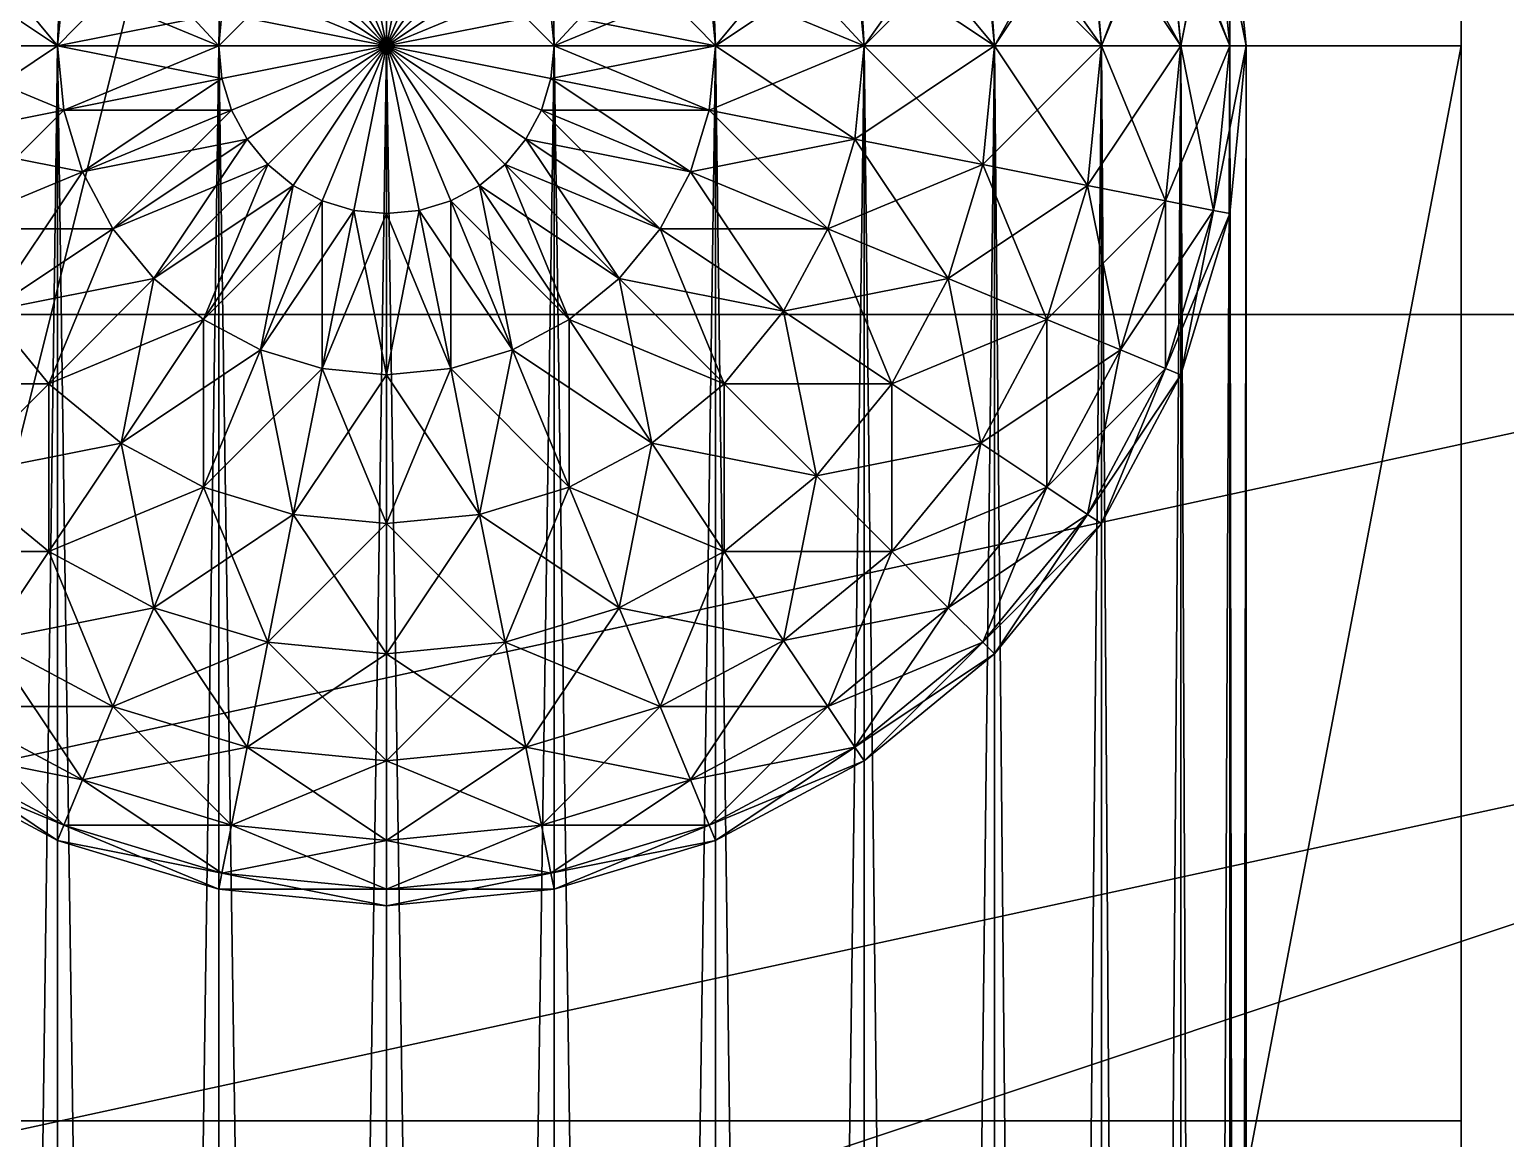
# Model space of a CAD drawing. Header units: millimetres. Extents: x -510 to 550, y -577 to 577.
# Drawn here: x 38.36 to 65.82, y -300.33 to -279.7 of the extents above; entities that cross this region are included whole.
import ezdxf

# ---------------------------------------------------------------- set-up
doc = ezdxf.new("R2010")
doc.units = ezdxf.units.MM
for name, color, linetype, true_color in [('bogie_right_visual_0', 7, 'Continuous', 0x5c6b75), ('controller_box_visual', 7, 'Continuous', 0x5c6b75), ('electronics_bracket_0.05', 7, 'Continuous', 0x5c6b75), ('middle_right_support_collision', 7, 'Continuous', 0x5c6b75), ('rocker_right_visual_0', 7, 'Continuous', 0x5c6b75), ('structure_right_middle_bridge', 7, 'Continuous', 0x5c6b75), ('structure_right_middle_riser', 7, 'Continuous', 0x5c6b75)]:
    doc.layers.add(name, color=color, linetype=linetype, true_color=true_color)

msp = doc.modelspace()

# ---------------------------------------------------------------- linework, layer by layer
at = {"layer": 'bogie_right_visual_0', "true_color": 0x5c6b75}
for points in [[(-15.907, -305, -260.724), (214.061, -305, -70.73), (214.061, -255, -70.73)], [(-15.907, -305, -260.724), (214.061, -255, -70.73), (-15.907, -255, -260.724)], [(15.939, -305, -299.27), (245.907, -255, -109.276), (245.907, -305, -109.276)], [(15.939, -305, -299.27), (15.939, -255, -299.27), (245.907, -255, -109.276)]]:
    msp.add_3dface(points, dxfattribs=at)
at = {"layer": 'controller_box_visual', "true_color": 0x5c6b75}
for points in [[(-140, -365, 50), (100, -285, 50), (100, -365, 50)], [(-140, -365, 50), (-140, -285, 50), (100, -285, 50)], [(-140, -365, 250), (100, -365, 250), (100, -285, 250)], [(-140, -365, 250), (100, -285, 250), (-140, -285, 250)], [(100, -285, 50), (-140, -285, 50), (-140, -285, 250)], [(100, -285, 50), (-140, -285, 250), (100, -285, 250)]]:
    msp.add_3dface(points, dxfattribs=at)
at = {"layer": 'electronics_bracket_0.05', "true_color": 0x5c6b75}
for points in [[(35, -300, 50), (65, -180, 50), (65, -300, 50)], [(35, -300, 50), (35, -180, 50), (65, -180, 50)], [(35, -300, 80), (65, -300, 80), (65, -180, 80)], [(35, -300, 80), (65, -180, 80), (35, -180, 80)], [(65, -300, 50), (65, -180, 50), (65, -180, 80)], [(65, -300, 50), (65, -180, 80), (65, -300, 80)], [(35, -300, 50), (65, -300, 50), (65, -300, 80)], [(35, -300, 50), (65, -300, 80), (35, -300, 80)]]:
    msp.add_3dface(points, dxfattribs=at)
at = {"layer": 'middle_right_support_collision', "true_color": 0x5c6b75}
for points in [[(25, -490, -122.5), (65, -280, -122.5), (65, -490, -122.5)], [(25, -490, -122.5), (25, -280, -122.5), (65, -280, -122.5)], [(25, -490, -97.5), (65, -490, -97.5), (65, -280, -97.5)], [(25, -490, -97.5), (65, -280, -97.5), (25, -280, -97.5)], [(65, -280, -122.5), (25, -280, -122.5), (25, -280, -97.5)], [(65, -280, -122.5), (25, -280, -97.5), (65, -280, -97.5)], [(65, -490, -122.5), (65, -280, -122.5), (65, -280, -97.5)], [(65, -490, -122.5), (65, -280, -97.5), (65, -490, -97.5)]]:
    msp.add_3dface(points, dxfattribs=at)
at = {"layer": 'rocker_right_visual_0', "true_color": 0x5c6b75}
for points in [[(-140, -305, -20), (140, -255, -20), (140, -305, -20)], [(-140, -305, -20), (-140, -255, -20), (140, -255, -20)], [(-140, -305, 20), (140, -305, 20), (140, -255, 20)], [(-140, -305, 20), (140, -255, 20), (-140, -255, 20)]]:
    msp.add_3dface(points, dxfattribs=at)
at = {"layer": 'structure_right_middle_bridge', "true_color": 0x5c6b75}
for points in [[(38.877, -280, -124.782), (36.111, -280, -123.304), (36.282, -276.879, -123.048)], [(36.111, -280, -96.696), (38.877, -280, -95.218), (38.995, -276.879, -95.502)], [(36.111, -280, -96.696), (38.995, -276.879, -95.502), (36.282, -276.879, -96.952)], [(38.877, -280, -124.782), (36.282, -276.879, -123.048), (38.995, -276.879, -124.498)], [(41.879, -280, -125.693), (38.877, -280, -124.782), (38.995, -276.879, -124.498)], [(38.877, -280, -95.218), (41.879, -280, -94.307), (41.939, -276.879, -94.609)], [(38.877, -280, -95.218), (41.939, -276.879, -94.609), (38.995, -276.879, -95.502)], [(41.879, -280, -125.693), (38.995, -276.879, -124.498), (41.939, -276.879, -125.391)], [(45, -280, -126), (41.879, -280, -125.693), (41.939, -276.879, -125.391)], [(41.879, -280, -94.307), (45, -280, -94), (45, -276.879, -94.307)], [(41.879, -280, -94.307), (45, -276.879, -94.307), (41.939, -276.879, -94.609)], [(45, -280, -126), (41.939, -276.879, -125.391), (45, -276.879, -125.693)], [(48.121, -280, -125.693), (45, -280, -126), (45, -276.879, -125.693)], [(48.121, -280, -125.693), (45, -276.879, -125.693), (48.061, -276.879, -125.391)], [(45, -280, -94), (48.121, -280, -94.307), (48.061, -276.879, -94.609)], [(45, -280, -94), (48.061, -276.879, -94.609), (45, -276.879, -94.307)], [(51.123, -280, -124.782), (48.121, -280, -125.693), (48.061, -276.879, -125.391)], [(51.123, -280, -124.782), (48.061, -276.879, -125.391), (51.005, -276.879, -124.498)], [(48.121, -280, -94.307), (51.005, -276.879, -95.502), (48.061, -276.879, -94.609)], [(48.121, -280, -94.307), (51.123, -280, -95.218), (51.005, -276.879, -95.502)], [(53.889, -280, -123.304), (51.123, -280, -124.782), (51.005, -276.879, -124.498)], [(53.889, -280, -123.304), (51.005, -276.879, -124.498), (53.718, -276.879, -123.048)], [(51.123, -280, -95.218), (53.718, -276.879, -96.952), (51.005, -276.879, -95.502)], [(51.123, -280, -95.218), (53.889, -280, -96.696), (53.718, -276.879, -96.952)], [(56.314, -280, -121.314), (53.889, -280, -123.304), (53.718, -276.879, -123.048)], [(56.314, -280, -121.314), (53.718, -276.879, -123.048), (56.096, -276.879, -121.096)], [(53.889, -280, -96.696), (56.096, -276.879, -98.904), (53.718, -276.879, -96.952)], [(53.889, -280, -96.696), (56.314, -280, -98.686), (56.096, -276.879, -98.904)], [(58.304, -280, -118.889), (56.314, -280, -121.314), (56.096, -276.879, -121.096)], [(58.304, -280, -118.889), (56.096, -276.879, -121.096), (58.048, -276.879, -118.718)], [(56.314, -280, -98.686), (58.048, -276.879, -101.282), (56.096, -276.879, -98.904)], [(56.314, -280, -98.686), (58.304, -280, -101.111), (58.048, -276.879, -101.282)], [(59.782, -280, -116.123), (58.304, -280, -118.889), (58.048, -276.879, -118.718)], [(59.782, -280, -116.123), (58.048, -276.879, -118.718), (59.498, -276.879, -116.005)], [(58.304, -280, -101.111), (59.498, -276.879, -103.995), (58.048, -276.879, -101.282)], [(58.304, -280, -101.111), (59.782, -280, -103.877), (59.498, -276.879, -103.995)], [(60.693, -280, -113.121), (59.782, -280, -116.123), (59.498, -276.879, -116.005)], [(60.693, -280, -113.121), (59.498, -276.879, -116.005), (60.391, -276.879, -113.061)], [(59.782, -280, -103.877), (60.391, -276.879, -106.939), (59.498, -276.879, -103.995)], [(59.782, -280, -103.877), (60.693, -280, -106.879), (60.391, -276.879, -106.939)], [(61, -280, -110), (60.693, -280, -113.121), (60.391, -276.879, -113.061)], [(61, -280, -110), (60.391, -276.879, -113.061), (60.693, -276.879, -110)], [(60.693, -280, -106.879), (60.693, -276.879, -110), (60.391, -276.879, -106.939)], [(60.693, -280, -106.879), (61, -280, -110), (60.693, -276.879, -110)], [(38.877, -490, -124.782), (36.111, -490, -123.304), (36.111, -280, -123.304)], [(38.877, -490, -124.782), (36.111, -280, -123.304), (38.877, -280, -124.782)], [(36.111, -490, -96.696), (38.877, -490, -95.218), (38.877, -280, -95.218)], [(36.111, -490, -96.696), (38.877, -280, -95.218), (36.111, -280, -96.696)], [(41.879, -490, -125.693), (38.877, -490, -124.782), (38.877, -280, -124.782)], [(41.879, -490, -125.693), (38.877, -280, -124.782), (41.879, -280, -125.693)], [(38.877, -490, -95.218), (41.879, -490, -94.307), (41.879, -280, -94.307)], [(38.877, -490, -95.218), (41.879, -280, -94.307), (38.877, -280, -95.218)], [(45, -490, -126), (41.879, -490, -125.693), (41.879, -280, -125.693)], [(45, -490, -126), (41.879, -280, -125.693), (45, -280, -126)], [(41.879, -490, -94.307), (45, -490, -94), (45, -280, -94)], [(41.879, -490, -94.307), (45, -280, -94), (41.879, -280, -94.307)], [(48.121, -490, -125.693), (45, -490, -126), (45, -280, -126)], [(48.121, -490, -125.693), (45, -280, -126), (48.121, -280, -125.693)], [(45, -490, -94), (48.121, -490, -94.307), (48.121, -280, -94.307)], [(45, -490, -94), (48.121, -280, -94.307), (45, -280, -94)], [(51.123, -490, -124.782), (48.121, -490, -125.693), (48.121, -280, -125.693)], [(51.123, -490, -124.782), (48.121, -280, -125.693), (51.123, -280, -124.782)], [(48.121, -490, -94.307), (51.123, -490, -95.218), (51.123, -280, -95.218)], [(48.121, -490, -94.307), (51.123, -280, -95.218), (48.121, -280, -94.307)], [(53.889, -490, -123.304), (51.123, -490, -124.782), (51.123, -280, -124.782)], [(53.889, -490, -123.304), (51.123, -280, -124.782), (53.889, -280, -123.304)], [(51.123, -490, -95.218), (53.889, -490, -96.696), (53.889, -280, -96.696)], [(51.123, -490, -95.218), (53.889, -280, -96.696), (51.123, -280, -95.218)], [(56.314, -490, -121.314), (53.889, -490, -123.304), (53.889, -280, -123.304)], [(56.314, -490, -121.314), (53.889, -280, -123.304), (56.314, -280, -121.314)], [(53.889, -490, -96.696), (56.314, -490, -98.686), (56.314, -280, -98.686)], [(53.889, -490, -96.696), (56.314, -280, -98.686), (53.889, -280, -96.696)], [(58.304, -490, -118.889), (56.314, -490, -121.314), (56.314, -280, -121.314)], [(58.304, -490, -118.889), (56.314, -280, -121.314), (58.304, -280, -118.889)], [(56.314, -490, -98.686), (58.304, -490, -101.111), (58.304, -280, -101.111)], [(56.314, -490, -98.686), (58.304, -280, -101.111), (56.314, -280, -98.686)], [(59.782, -490, -116.123), (58.304, -490, -118.889), (58.304, -280, -118.889)], [(59.782, -490, -116.123), (58.304, -280, -118.889), (59.782, -280, -116.123)], [(58.304, -490, -101.111), (59.782, -490, -103.877), (59.782, -280, -103.877)], [(58.304, -490, -101.111), (59.782, -280, -103.877), (58.304, -280, -101.111)], [(60.693, -490, -113.121), (59.782, -490, -116.123), (59.782, -280, -116.123)], [(60.693, -490, -113.121), (59.782, -280, -116.123), (60.693, -280, -113.121)], [(59.782, -490, -103.877), (60.693, -490, -106.879), (60.693, -280, -106.879)], [(59.782, -490, -103.877), (60.693, -280, -106.879), (59.782, -280, -103.877)], [(61, -490, -110), (60.693, -490, -113.121), (60.693, -280, -113.121)], [(61, -490, -110), (60.693, -280, -113.121), (61, -280, -110)], [(60.693, -490, -106.879), (61, -490, -110), (61, -280, -110)], [(60.693, -490, -106.879), (61, -280, -110), (60.693, -280, -106.879)]]:
    msp.add_3dface(points, dxfattribs=at)
at = {"layer": 'structure_right_middle_riser', "true_color": 0x5c6b75}
for points in [[(45, -280, -94), (43.805, -277.116, -94.307), (43.266, -277.405, -94.307)], [(43.266, -277.405, -255.693), (43.805, -277.116, -255.693), (45, -280, -256)], [(45, -280, -94), (44.391, -276.939, -94.307), (43.805, -277.116, -94.307)], [(43.805, -277.116, -255.693), (44.391, -276.939, -255.693), (45, -280, -256)], [(45, -280, -94), (45, -276.879, -94.307), (44.391, -276.939, -94.307)], [(44.391, -276.939, -255.693), (45, -276.879, -255.693), (45, -280, -256)], [(45, -280, -94), (45.609, -276.939, -94.307), (45, -276.879, -94.307)], [(45, -276.879, -255.693), (45.609, -276.939, -255.693), (45, -280, -256)], [(45, -280, -94), (46.195, -277.116, -94.307), (45.609, -276.939, -94.307)], [(45.609, -276.939, -255.693), (46.195, -277.116, -255.693), (45, -280, -256)], [(45, -280, -94), (46.734, -277.405, -94.307), (46.195, -277.116, -94.307)], [(46.195, -277.116, -255.693), (46.734, -277.405, -255.693), (45, -280, -256)], [(58.048, -277.405, -101.111), (59.782, -280, -103.877), (59.498, -277.116, -103.877)], [(59.498, -277.116, -246.123), (58.304, -280, -248.889), (58.048, -277.405, -248.889)], [(59.498, -277.116, -246.123), (59.782, -280, -246.123), (58.304, -280, -248.889)], [(59.498, -277.116, -103.877), (60.693, -280, -106.879), (60.391, -276.939, -106.879)], [(60.391, -276.939, -243.121), (59.782, -280, -246.123), (59.498, -277.116, -246.123)], [(59.498, -277.116, -103.877), (59.782, -280, -103.877), (60.693, -280, -106.879)], [(60.391, -276.939, -243.121), (60.693, -280, -243.121), (59.782, -280, -246.123)], [(60.391, -276.939, -106.879), (61, -280, -110), (60.693, -276.879, -110)], [(60.693, -276.879, -240), (60.693, -280, -243.121), (60.391, -276.939, -243.121)], [(60.391, -276.939, -106.879), (60.693, -280, -106.879), (61, -280, -110)], [(60.693, -276.879, -110), (61, -280, -110), (61, -280, -240)], [(60.693, -276.879, -110), (61, -280, -240), (60.693, -276.879, -240)], [(60.693, -276.879, -240), (61, -280, -240), (60.693, -280, -243.121)], [(45, -280, -94), (43.266, -277.405, -94.307), (42.793, -277.793, -94.307)], [(42.793, -277.793, -255.693), (43.266, -277.405, -255.693), (45, -280, -256)], [(45, -280, -94), (47.207, -277.793, -94.307), (46.734, -277.405, -94.307)], [(46.734, -277.405, -255.693), (47.207, -277.793, -255.693), (45, -280, -256)], [(56.096, -277.793, -98.686), (58.304, -280, -101.111), (58.048, -277.405, -101.111)], [(58.048, -277.405, -248.889), (56.314, -280, -251.314), (56.096, -277.793, -251.314)], [(58.048, -277.405, -248.889), (58.304, -280, -248.889), (56.314, -280, -251.314)], [(58.048, -277.405, -101.111), (58.304, -280, -101.111), (59.782, -280, -103.877)], [(45, -280, -94), (42.793, -277.793, -94.307), (42.405, -278.266, -94.307)], [(42.405, -278.266, -255.693), (42.793, -277.793, -255.693), (45, -280, -256)], [(45, -280, -94), (47.595, -278.266, -94.307), (47.207, -277.793, -94.307)], [(47.207, -277.793, -255.693), (47.595, -278.266, -255.693), (45, -280, -256)], [(53.718, -278.266, -96.696), (56.314, -280, -98.686), (56.096, -277.793, -98.686)], [(56.096, -277.793, -251.314), (53.889, -280, -253.304), (53.718, -278.266, -253.304)], [(56.096, -277.793, -251.314), (56.314, -280, -251.314), (53.889, -280, -253.304)], [(56.096, -277.793, -98.686), (56.314, -280, -98.686), (58.304, -280, -101.111)], [(38.877, -280, -95.218), (36.282, -278.266, -96.696), (36.111, -280, -96.696)], [(36.111, -280, -253.304), (36.282, -278.266, -253.304), (38.995, -278.805, -254.782)], [(38.877, -280, -95.218), (38.995, -278.805, -95.218), (36.282, -278.266, -96.696)], [(45, -280, -94), (42.405, -278.266, -94.307), (42.116, -278.805, -94.307)], [(42.116, -278.805, -255.693), (42.405, -278.266, -255.693), (45, -280, -256)], [(45, -280, -94), (47.884, -278.805, -94.307), (47.595, -278.266, -94.307)], [(47.595, -278.266, -255.693), (47.884, -278.805, -255.693), (45, -280, -256)], [(51.005, -278.805, -95.218), (53.889, -280, -96.696), (53.718, -278.266, -96.696)], [(53.718, -278.266, -253.304), (51.123, -280, -254.782), (51.005, -278.805, -254.782)], [(53.718, -278.266, -253.304), (53.889, -280, -253.304), (51.123, -280, -254.782)], [(53.718, -278.266, -96.696), (53.889, -280, -96.696), (56.314, -280, -98.686)], [(36.111, -280, -253.304), (38.995, -278.805, -254.782), (38.877, -280, -254.782)], [(41.879, -280, -94.307), (38.995, -278.805, -95.218), (38.877, -280, -95.218)], [(38.877, -280, -254.782), (38.995, -278.805, -254.782), (41.939, -279.391, -255.693)], [(41.879, -280, -94.307), (41.939, -279.391, -94.307), (38.995, -278.805, -95.218)], [(45, -280, -94), (42.116, -278.805, -94.307), (41.939, -279.391, -94.307)], [(41.939, -279.391, -255.693), (42.116, -278.805, -255.693), (45, -280, -256)], [(45, -280, -94), (48.061, -279.391, -94.307), (47.884, -278.805, -94.307)], [(47.884, -278.805, -255.693), (48.061, -279.391, -255.693), (45, -280, -256)], [(48.061, -279.391, -94.307), (51.123, -280, -95.218), (51.005, -278.805, -95.218)], [(51.005, -278.805, -254.782), (48.121, -280, -255.693), (48.061, -279.391, -255.693)], [(51.005, -278.805, -254.782), (51.123, -280, -254.782), (48.121, -280, -255.693)], [(51.005, -278.805, -95.218), (51.123, -280, -95.218), (53.889, -280, -96.696)], [(38.877, -280, -254.782), (41.939, -279.391, -255.693), (41.879, -280, -255.693)], [(45, -280, -94), (41.939, -279.391, -94.307), (41.879, -280, -94.307)], [(41.879, -280, -255.693), (41.939, -279.391, -255.693), (45, -280, -256)], [(45, -280, -94), (48.121, -280, -94.307), (48.061, -279.391, -94.307)], [(48.061, -279.391, -255.693), (48.121, -280, -255.693), (45, -280, -256)], [(48.061, -279.391, -94.307), (48.121, -280, -94.307), (51.123, -280, -95.218)], [(38.995, -281.195, -95.218), (38.877, -280, -95.218), (36.111, -280, -96.696)], [(38.995, -281.195, -95.218), (36.111, -280, -96.696), (36.282, -281.734, -96.696)], [(36.282, -281.734, -253.304), (36.111, -280, -253.304), (38.877, -280, -254.782)], [(36.282, -281.734, -253.304), (38.877, -280, -254.782), (38.995, -281.195, -254.782)], [(41.939, -280.609, -94.307), (41.879, -280, -94.307), (38.877, -280, -95.218)], [(41.939, -280.609, -94.307), (38.877, -280, -95.218), (38.995, -281.195, -95.218)], [(38.995, -281.195, -254.782), (38.877, -280, -254.782), (41.879, -280, -255.693)], [(38.995, -281.195, -254.782), (41.879, -280, -255.693), (41.939, -280.609, -255.693)], [(45, -280, -94), (41.879, -280, -94.307), (41.939, -280.609, -94.307)], [(41.939, -280.609, -255.693), (41.879, -280, -255.693), (45, -280, -256)], [(45, -280, -94), (41.939, -280.609, -94.307), (42.116, -281.195, -94.307)], [(42.116, -281.195, -255.693), (41.939, -280.609, -255.693), (45, -280, -256)], [(45, -280, -94), (42.116, -281.195, -94.307), (42.405, -281.734, -94.307)], [(42.405, -281.734, -255.693), (42.116, -281.195, -255.693), (45, -280, -256)], [(45, -280, -94), (42.405, -281.734, -94.307), (42.793, -282.207, -94.307)], [(42.793, -282.207, -255.693), (42.405, -281.734, -255.693), (45, -280, -256)], [(45, -280, -94), (42.793, -282.207, -94.307), (43.266, -282.595, -94.307)], [(43.266, -282.595, -255.693), (42.793, -282.207, -255.693), (45, -280, -256)], [(45, -280, -94), (43.266, -282.595, -94.307), (43.805, -282.884, -94.307)], [(43.805, -282.884, -255.693), (43.266, -282.595, -255.693), (45, -280, -256)], [(45, -280, -94), (43.805, -282.884, -94.307), (44.391, -283.061, -94.307)], [(44.391, -283.061, -255.693), (43.805, -282.884, -255.693), (45, -280, -256)], [(45, -280, -94), (44.391, -283.061, -94.307), (45, -283.121, -94.307)], [(45, -283.121, -255.693), (44.391, -283.061, -255.693), (45, -280, -256)], [(45, -280, -94), (48.061, -280.609, -94.307), (48.121, -280, -94.307)], [(45, -280, -94), (47.884, -281.195, -94.307), (48.061, -280.609, -94.307)], [(45, -280, -94), (47.595, -281.734, -94.307), (47.884, -281.195, -94.307)], [(45, -280, -94), (47.207, -282.207, -94.307), (47.595, -281.734, -94.307)], [(45, -280, -94), (46.734, -282.595, -94.307), (47.207, -282.207, -94.307)], [(45, -280, -94), (46.195, -282.884, -94.307), (46.734, -282.595, -94.307)], [(45, -280, -94), (45.609, -283.061, -94.307), (46.195, -282.884, -94.307)], [(45, -280, -94), (45, -283.121, -94.307), (45.609, -283.061, -94.307)], [(48.121, -280, -255.693), (48.061, -280.609, -255.693), (45, -280, -256)], [(48.061, -280.609, -255.693), (47.884, -281.195, -255.693), (45, -280, -256)], [(47.884, -281.195, -255.693), (47.595, -281.734, -255.693), (45, -280, -256)], [(47.595, -281.734, -255.693), (47.207, -282.207, -255.693), (45, -280, -256)], [(47.207, -282.207, -255.693), (46.734, -282.595, -255.693), (45, -280, -256)], [(46.734, -282.595, -255.693), (46.195, -282.884, -255.693), (45, -280, -256)], [(46.195, -282.884, -255.693), (45.609, -283.061, -255.693), (45, -280, -256)], [(45.609, -283.061, -255.693), (45, -283.121, -255.693), (45, -280, -256)], [(48.121, -280, -94.307), (48.061, -280.609, -94.307), (51.005, -281.195, -95.218)], [(51.123, -280, -254.782), (51.005, -281.195, -254.782), (48.061, -280.609, -255.693)], [(51.123, -280, -254.782), (48.061, -280.609, -255.693), (48.121, -280, -255.693)], [(48.121, -280, -94.307), (51.005, -281.195, -95.218), (51.123, -280, -95.218)], [(51.123, -280, -95.218), (51.005, -281.195, -95.218), (53.718, -281.734, -96.696)], [(53.889, -280, -253.304), (53.718, -281.734, -253.304), (51.005, -281.195, -254.782)], [(53.889, -280, -253.304), (51.005, -281.195, -254.782), (51.123, -280, -254.782)], [(51.123, -280, -95.218), (53.718, -281.734, -96.696), (53.889, -280, -96.696)], [(53.889, -280, -96.696), (53.718, -281.734, -96.696), (56.096, -282.207, -98.686)], [(56.314, -280, -251.314), (56.096, -282.207, -251.314), (53.718, -281.734, -253.304)], [(56.314, -280, -251.314), (53.718, -281.734, -253.304), (53.889, -280, -253.304)], [(53.889, -280, -96.696), (56.096, -282.207, -98.686), (56.314, -280, -98.686)], [(56.314, -280, -98.686), (56.096, -282.207, -98.686), (58.048, -282.595, -101.111)], [(58.304, -280, -248.889), (58.048, -282.595, -248.889), (56.096, -282.207, -251.314)], [(58.304, -280, -248.889), (56.096, -282.207, -251.314), (56.314, -280, -251.314)], [(56.314, -280, -98.686), (58.048, -282.595, -101.111), (58.304, -280, -101.111)], [(58.304, -280, -101.111), (58.048, -282.595, -101.111), (59.498, -282.884, -103.877)], [(59.782, -280, -246.123), (59.498, -282.884, -246.123), (58.048, -282.595, -248.889)], [(59.782, -280, -246.123), (58.048, -282.595, -248.889), (58.304, -280, -248.889)], [(58.304, -280, -101.111), (59.498, -282.884, -103.877), (59.782, -280, -103.877)], [(59.782, -280, -103.877), (59.498, -282.884, -103.877), (60.391, -283.061, -106.879)], [(60.693, -280, -243.121), (60.391, -283.061, -243.121), (59.498, -282.884, -246.123)], [(60.693, -280, -243.121), (59.498, -282.884, -246.123), (59.782, -280, -246.123)], [(59.782, -280, -103.877), (60.391, -283.061, -106.879), (60.693, -280, -106.879)], [(60.693, -280, -106.879), (60.391, -283.061, -106.879), (60.693, -283.121, -110)], [(61, -280, -240), (60.693, -283.121, -240), (60.391, -283.061, -243.121)], [(61, -280, -240), (60.391, -283.061, -243.121), (60.693, -280, -243.121)], [(60.693, -280, -106.879), (60.693, -283.121, -110), (61, -280, -110)], [(61, -280, -110), (60.693, -283.121, -110), (60.693, -283.121, -240)], [(61, -280, -110), (60.693, -283.121, -240), (61, -280, -240)], [(42.116, -281.195, -94.307), (41.939, -280.609, -94.307), (38.995, -281.195, -95.218)], [(39.343, -282.343, -254.782), (38.995, -281.195, -254.782), (41.939, -280.609, -255.693)], [(39.343, -282.343, -254.782), (41.939, -280.609, -255.693), (42.116, -281.195, -255.693)], [(48.061, -280.609, -94.307), (47.884, -281.195, -94.307), (50.657, -282.343, -95.218)], [(51.005, -281.195, -254.782), (47.884, -281.195, -255.693), (48.061, -280.609, -255.693)], [(48.061, -280.609, -94.307), (50.657, -282.343, -95.218), (51.005, -281.195, -95.218)], [(39.343, -282.343, -95.218), (38.995, -281.195, -95.218), (36.282, -281.734, -96.696)], [(36.788, -283.402, -253.304), (36.282, -281.734, -253.304), (38.995, -281.195, -254.782)], [(36.788, -283.402, -253.304), (38.995, -281.195, -254.782), (39.343, -282.343, -254.782)], [(42.116, -281.195, -94.307), (38.995, -281.195, -95.218), (39.343, -282.343, -95.218)], [(42.405, -281.734, -94.307), (42.116, -281.195, -94.307), (39.343, -282.343, -95.218)], [(39.909, -283.402, -254.782), (39.343, -282.343, -254.782), (42.116, -281.195, -255.693)], [(39.909, -283.402, -254.782), (42.116, -281.195, -255.693), (42.405, -281.734, -255.693)], [(47.884, -281.195, -94.307), (47.595, -281.734, -94.307), (50.091, -283.402, -95.218)], [(50.657, -282.343, -254.782), (47.595, -281.734, -255.693), (47.884, -281.195, -255.693)], [(47.884, -281.195, -94.307), (50.091, -283.402, -95.218), (50.657, -282.343, -95.218)], [(51.005, -281.195, -254.782), (50.657, -282.343, -254.782), (47.884, -281.195, -255.693)], [(51.005, -281.195, -95.218), (50.657, -282.343, -95.218), (53.212, -283.402, -96.696)], [(53.718, -281.734, -253.304), (50.657, -282.343, -254.782), (51.005, -281.195, -254.782)], [(51.005, -281.195, -95.218), (53.212, -283.402, -96.696), (53.718, -281.734, -96.696)], [(39.343, -282.343, -95.218), (36.282, -281.734, -96.696), (36.788, -283.402, -96.696)], [(42.405, -281.734, -94.307), (39.343, -282.343, -95.218), (39.909, -283.402, -95.218)], [(42.793, -282.207, -94.307), (42.405, -281.734, -94.307), (39.909, -283.402, -95.218)], [(40.67, -284.33, -254.782), (39.909, -283.402, -254.782), (42.405, -281.734, -255.693)], [(40.67, -284.33, -254.782), (42.405, -281.734, -255.693), (42.793, -282.207, -255.693)], [(47.595, -281.734, -94.307), (47.207, -282.207, -94.307), (49.33, -284.33, -95.218)], [(50.091, -283.402, -254.782), (47.207, -282.207, -255.693), (47.595, -281.734, -255.693)], [(47.595, -281.734, -94.307), (49.33, -284.33, -95.218), (50.091, -283.402, -95.218)], [(50.657, -282.343, -254.782), (50.091, -283.402, -254.782), (47.595, -281.734, -255.693)], [(53.718, -281.734, -253.304), (53.212, -283.402, -253.304), (50.657, -282.343, -254.782)], [(53.718, -281.734, -96.696), (53.212, -283.402, -96.696), (55.453, -284.33, -98.686)], [(56.096, -282.207, -251.314), (53.212, -283.402, -253.304), (53.718, -281.734, -253.304)], [(53.718, -281.734, -96.696), (55.453, -284.33, -98.686), (56.096, -282.207, -98.686)], [(39.909, -283.402, -95.218), (39.343, -282.343, -95.218), (36.788, -283.402, -96.696)], [(37.609, -284.939, -253.304), (36.788, -283.402, -253.304), (39.343, -282.343, -254.782)], [(37.609, -284.939, -253.304), (39.343, -282.343, -254.782), (39.909, -283.402, -254.782)], [(42.793, -282.207, -94.307), (39.909, -283.402, -95.218), (40.67, -284.33, -95.218)], [(43.266, -282.595, -94.307), (42.793, -282.207, -94.307), (40.67, -284.33, -95.218)], [(41.598, -285.091, -254.782), (40.67, -284.33, -254.782), (42.793, -282.207, -255.693)], [(41.598, -285.091, -254.782), (42.793, -282.207, -255.693), (43.266, -282.595, -255.693)], [(47.207, -282.207, -94.307), (46.734, -282.595, -94.307), (48.402, -285.091, -95.218)], [(49.33, -284.33, -254.782), (46.734, -282.595, -255.693), (47.207, -282.207, -255.693)], [(47.207, -282.207, -94.307), (48.402, -285.091, -95.218), (49.33, -284.33, -95.218)], [(50.091, -283.402, -254.782), (49.33, -284.33, -254.782), (47.207, -282.207, -255.693)], [(50.657, -282.343, -95.218), (50.091, -283.402, -95.218), (52.391, -284.939, -96.696)], [(53.212, -283.402, -253.304), (50.091, -283.402, -254.782), (50.657, -282.343, -254.782)], [(50.657, -282.343, -95.218), (52.391, -284.939, -96.696), (53.212, -283.402, -96.696)], [(56.096, -282.207, -251.314), (55.453, -284.33, -251.314), (53.212, -283.402, -253.304)], [(56.096, -282.207, -98.686), (55.453, -284.33, -98.686), (57.291, -285.091, -101.111)], [(58.048, -282.595, -248.889), (55.453, -284.33, -251.314), (56.096, -282.207, -251.314)], [(56.096, -282.207, -98.686), (57.291, -285.091, -101.111), (58.048, -282.595, -101.111)], [(43.266, -282.595, -94.307), (40.67, -284.33, -95.218), (41.598, -285.091, -95.218)], [(43.805, -282.884, -94.307), (43.266, -282.595, -94.307), (41.598, -285.091, -95.218)], [(42.657, -285.657, -254.782), (41.598, -285.091, -254.782), (43.266, -282.595, -255.693)], [(42.657, -285.657, -254.782), (43.266, -282.595, -255.693), (43.805, -282.884, -255.693)], [(46.734, -282.595, -94.307), (46.195, -282.884, -94.307), (47.343, -285.657, -95.218)], [(48.402, -285.091, -254.782), (46.195, -282.884, -255.693), (46.734, -282.595, -255.693)], [(46.734, -282.595, -94.307), (47.343, -285.657, -95.218), (48.402, -285.091, -95.218)], [(49.33, -284.33, -254.782), (48.402, -285.091, -254.782), (46.734, -282.595, -255.693)], [(58.048, -282.595, -248.889), (57.291, -285.091, -248.889), (55.453, -284.33, -251.314)], [(58.048, -282.595, -101.111), (57.291, -285.091, -101.111), (58.657, -285.657, -103.877)], [(59.498, -282.884, -246.123), (57.291, -285.091, -248.889), (58.048, -282.595, -248.889)], [(58.048, -282.595, -101.111), (58.657, -285.657, -103.877), (59.498, -282.884, -103.877)], [(43.805, -282.884, -94.307), (41.598, -285.091, -95.218), (42.657, -285.657, -95.218)], [(44.391, -283.061, -94.307), (43.805, -282.884, -94.307), (42.657, -285.657, -95.218)], [(43.805, -286.005, -254.782), (42.657, -285.657, -254.782), (43.805, -282.884, -255.693)], [(43.805, -286.005, -254.782), (43.805, -282.884, -255.693), (44.391, -283.061, -255.693)], [(46.195, -282.884, -94.307), (45.609, -283.061, -94.307), (46.195, -286.005, -95.218)], [(47.343, -285.657, -254.782), (45.609, -283.061, -255.693), (46.195, -282.884, -255.693)], [(46.195, -282.884, -94.307), (46.195, -286.005, -95.218), (47.343, -285.657, -95.218)], [(48.402, -285.091, -254.782), (47.343, -285.657, -254.782), (46.195, -282.884, -255.693)], [(59.498, -282.884, -246.123), (58.657, -285.657, -246.123), (57.291, -285.091, -248.889)], [(59.498, -282.884, -103.877), (58.657, -285.657, -103.877), (59.498, -286.005, -106.879)], [(60.391, -283.061, -243.121), (58.657, -285.657, -246.123), (59.498, -282.884, -246.123)], [(59.498, -282.884, -103.877), (59.498, -286.005, -106.879), (60.391, -283.061, -106.879)], [(44.391, -283.061, -94.307), (42.657, -285.657, -95.218), (43.805, -286.005, -95.218)], [(45, -283.121, -94.307), (44.391, -283.061, -94.307), (43.805, -286.005, -95.218)], [(45, -286.123, -254.782), (43.805, -286.005, -254.782), (44.391, -283.061, -255.693)], [(45, -283.121, -94.307), (43.805, -286.005, -95.218), (45, -286.123, -95.218)], [(45, -286.123, -254.782), (44.391, -283.061, -255.693), (45, -283.121, -255.693)], [(45.609, -283.061, -94.307), (45, -283.121, -94.307), (45, -286.123, -95.218)], [(45.609, -283.061, -94.307), (45, -286.123, -95.218), (46.195, -286.005, -95.218)], [(46.195, -286.005, -254.782), (45, -283.121, -255.693), (45.609, -283.061, -255.693)], [(46.195, -286.005, -254.782), (45, -286.123, -254.782), (45, -283.121, -255.693)], [(47.343, -285.657, -254.782), (46.195, -286.005, -254.782), (45.609, -283.061, -255.693)], [(60.391, -283.061, -243.121), (59.498, -286.005, -243.121), (58.657, -285.657, -246.123)], [(60.391, -283.061, -106.879), (59.498, -286.005, -106.879), (59.782, -286.123, -110)], [(60.693, -283.121, -240), (59.498, -286.005, -243.121), (60.391, -283.061, -243.121)], [(60.693, -283.121, -240), (59.782, -286.123, -240), (59.498, -286.005, -243.121)], [(60.391, -283.061, -106.879), (59.782, -286.123, -110), (60.693, -283.121, -110)], [(60.693, -283.121, -110), (59.782, -286.123, -110), (59.782, -286.123, -240)], [(60.693, -283.121, -110), (59.782, -286.123, -240), (60.693, -283.121, -240)], [(39.909, -283.402, -95.218), (36.788, -283.402, -96.696), (37.609, -284.939, -96.696)], [(40.67, -284.33, -95.218), (39.909, -283.402, -95.218), (37.609, -284.939, -96.696)], [(38.714, -286.286, -253.304), (37.609, -284.939, -253.304), (39.909, -283.402, -254.782)], [(38.714, -286.286, -253.304), (39.909, -283.402, -254.782), (40.67, -284.33, -254.782)], [(50.091, -283.402, -95.218), (49.33, -284.33, -95.218), (51.286, -286.286, -96.696)], [(52.391, -284.939, -253.304), (49.33, -284.33, -254.782), (50.091, -283.402, -254.782)], [(50.091, -283.402, -95.218), (51.286, -286.286, -96.696), (52.391, -284.939, -96.696)], [(53.212, -283.402, -253.304), (52.391, -284.939, -253.304), (50.091, -283.402, -254.782)], [(53.212, -283.402, -96.696), (52.391, -284.939, -96.696), (54.407, -286.286, -98.686)], [(55.453, -284.33, -251.314), (52.391, -284.939, -253.304), (53.212, -283.402, -253.304)], [(53.212, -283.402, -96.696), (54.407, -286.286, -98.686), (55.453, -284.33, -98.686)], [(40.67, -284.33, -95.218), (37.609, -284.939, -96.696), (38.714, -286.286, -96.696)], [(41.598, -285.091, -95.218), (40.67, -284.33, -95.218), (38.714, -286.286, -96.696)], [(40.061, -287.391, -253.304), (38.714, -286.286, -253.304), (40.67, -284.33, -254.782)], [(40.061, -287.391, -253.304), (40.67, -284.33, -254.782), (41.598, -285.091, -254.782)], [(49.33, -284.33, -95.218), (48.402, -285.091, -95.218), (49.939, -287.391, -96.696)], [(51.286, -286.286, -253.304), (48.402, -285.091, -254.782), (49.33, -284.33, -254.782)], [(49.33, -284.33, -95.218), (49.939, -287.391, -96.696), (51.286, -286.286, -96.696)], [(52.391, -284.939, -253.304), (51.286, -286.286, -253.304), (49.33, -284.33, -254.782)], [(55.453, -284.33, -251.314), (54.407, -286.286, -251.314), (52.391, -284.939, -253.304)], [(55.453, -284.33, -98.686), (54.407, -286.286, -98.686), (56.061, -287.391, -101.111)], [(57.291, -285.091, -248.889), (54.407, -286.286, -251.314), (55.453, -284.33, -251.314)], [(55.453, -284.33, -98.686), (56.061, -287.391, -101.111), (57.291, -285.091, -101.111)], [(38.714, -286.286, -96.696), (37.609, -284.939, -96.696), (35.593, -286.286, -98.686)], [(37, -288, -251.314), (37.609, -284.939, -253.304), (38.714, -286.286, -253.304)], [(41.598, -285.091, -95.218), (38.714, -286.286, -96.696), (40.061, -287.391, -96.696)], [(42.657, -285.657, -95.218), (41.598, -285.091, -95.218), (40.061, -287.391, -96.696)], [(41.598, -288.212, -253.304), (40.061, -287.391, -253.304), (41.598, -285.091, -254.782)], [(41.598, -288.212, -253.304), (41.598, -285.091, -254.782), (42.657, -285.657, -254.782)], [(48.402, -285.091, -95.218), (47.343, -285.657, -95.218), (48.402, -288.212, -96.696)], [(49.939, -287.391, -253.304), (47.343, -285.657, -254.782), (48.402, -285.091, -254.782)], [(48.402, -285.091, -95.218), (48.402, -288.212, -96.696), (49.939, -287.391, -96.696)], [(51.286, -286.286, -253.304), (49.939, -287.391, -253.304), (48.402, -285.091, -254.782)], [(52.391, -284.939, -96.696), (51.286, -286.286, -96.696), (53, -288, -98.686)], [(54.407, -286.286, -251.314), (51.286, -286.286, -253.304), (52.391, -284.939, -253.304)], [(52.391, -284.939, -96.696), (53, -288, -98.686), (54.407, -286.286, -98.686)], [(57.291, -285.091, -248.889), (56.061, -287.391, -248.889), (54.407, -286.286, -251.314)], [(57.291, -285.091, -101.111), (56.061, -287.391, -101.111), (57.291, -288.212, -103.877)], [(58.657, -285.657, -246.123), (56.061, -287.391, -248.889), (57.291, -285.091, -248.889)], [(57.291, -285.091, -101.111), (57.291, -288.212, -103.877), (58.657, -285.657, -103.877)], [(42.657, -285.657, -95.218), (40.061, -287.391, -96.696), (41.598, -288.212, -96.696)], [(43.805, -286.005, -95.218), (42.657, -285.657, -95.218), (41.598, -288.212, -96.696)], [(43.266, -288.718, -253.304), (41.598, -288.212, -253.304), (42.657, -285.657, -254.782)], [(43.266, -288.718, -253.304), (42.657, -285.657, -254.782), (43.805, -286.005, -254.782)], [(47.343, -285.657, -95.218), (46.195, -286.005, -95.218), (46.734, -288.718, -96.696)], [(48.402, -288.212, -253.304), (46.195, -286.005, -254.782), (47.343, -285.657, -254.782)], [(47.343, -285.657, -95.218), (46.734, -288.718, -96.696), (48.402, -288.212, -96.696)], [(49.939, -287.391, -253.304), (48.402, -288.212, -253.304), (47.343, -285.657, -254.782)], [(58.657, -285.657, -246.123), (57.291, -288.212, -246.123), (56.061, -287.391, -248.889)], [(58.657, -285.657, -103.877), (57.291, -288.212, -103.877), (58.048, -288.718, -106.879)], [(59.498, -286.005, -243.121), (57.291, -288.212, -246.123), (58.657, -285.657, -246.123)], [(58.657, -285.657, -103.877), (58.048, -288.718, -106.879), (59.498, -286.005, -106.879)], [(43.805, -286.005, -95.218), (41.598, -288.212, -96.696), (43.266, -288.718, -96.696)], [(45, -286.123, -95.218), (43.805, -286.005, -95.218), (43.266, -288.718, -96.696)], [(45, -288.889, -253.304), (43.266, -288.718, -253.304), (43.805, -286.005, -254.782)], [(45, -286.123, -95.218), (43.266, -288.718, -96.696), (45, -288.889, -96.696)], [(45, -288.889, -253.304), (43.805, -286.005, -254.782), (45, -286.123, -254.782)], [(46.195, -286.005, -95.218), (45, -286.123, -95.218), (45, -288.889, -96.696)], [(46.195, -286.005, -95.218), (45, -288.889, -96.696), (46.734, -288.718, -96.696)], [(46.734, -288.718, -253.304), (45, -286.123, -254.782), (46.195, -286.005, -254.782)], [(46.734, -288.718, -253.304), (45, -288.889, -253.304), (45, -286.123, -254.782)], [(48.402, -288.212, -253.304), (46.734, -288.718, -253.304), (46.195, -286.005, -254.782)], [(59.498, -286.005, -243.121), (58.048, -288.718, -243.121), (57.291, -288.212, -246.123)], [(59.498, -286.005, -106.879), (58.048, -288.718, -106.879), (58.304, -288.889, -110)], [(59.782, -286.123, -240), (58.048, -288.718, -243.121), (59.498, -286.005, -243.121)], [(59.782, -286.123, -240), (58.304, -288.889, -240), (58.048, -288.718, -243.121)], [(59.498, -286.005, -106.879), (58.304, -288.889, -110), (59.782, -286.123, -110)], [(59.782, -286.123, -110), (58.304, -288.889, -110), (58.304, -288.889, -240)], [(59.782, -286.123, -110), (58.304, -288.889, -240), (59.782, -286.123, -240)], [(38.714, -286.286, -96.696), (35.593, -286.286, -98.686), (37, -288, -98.686)], [(40.061, -287.391, -96.696), (38.714, -286.286, -96.696), (37, -288, -98.686)], [(38.714, -289.407, -251.314), (37, -288, -251.314), (38.714, -286.286, -253.304)], [(38.714, -289.407, -251.314), (38.714, -286.286, -253.304), (40.061, -287.391, -253.304)], [(51.286, -286.286, -96.696), (49.939, -287.391, -96.696), (51.286, -289.407, -98.686)], [(53, -288, -251.314), (49.939, -287.391, -253.304), (51.286, -286.286, -253.304)], [(51.286, -286.286, -96.696), (51.286, -289.407, -98.686), (53, -288, -98.686)], [(54.407, -286.286, -251.314), (53, -288, -251.314), (51.286, -286.286, -253.304)], [(54.407, -286.286, -98.686), (53, -288, -98.686), (54.407, -289.407, -101.111)], [(56.061, -287.391, -248.889), (53, -288, -251.314), (54.407, -286.286, -251.314)], [(54.407, -286.286, -98.686), (54.407, -289.407, -101.111), (56.061, -287.391, -101.111)], [(40.061, -287.391, -96.696), (37, -288, -98.686), (38.714, -289.407, -98.686)], [(41.598, -288.212, -96.696), (40.061, -287.391, -96.696), (38.714, -289.407, -98.686)], [(40.67, -290.453, -251.314), (38.714, -289.407, -251.314), (40.061, -287.391, -253.304)], [(40.67, -290.453, -251.314), (40.061, -287.391, -253.304), (41.598, -288.212, -253.304)], [(49.939, -287.391, -96.696), (48.402, -288.212, -96.696), (49.33, -290.453, -98.686)], [(51.286, -289.407, -251.314), (48.402, -288.212, -253.304), (49.939, -287.391, -253.304)], [(49.939, -287.391, -96.696), (49.33, -290.453, -98.686), (51.286, -289.407, -98.686)], [(53, -288, -251.314), (51.286, -289.407, -251.314), (49.939, -287.391, -253.304)], [(56.061, -287.391, -248.889), (54.407, -289.407, -248.889), (53, -288, -251.314)], [(56.061, -287.391, -101.111), (54.407, -289.407, -101.111), (55.453, -290.453, -103.877)], [(57.291, -288.212, -246.123), (54.407, -289.407, -248.889), (56.061, -287.391, -248.889)], [(56.061, -287.391, -101.111), (55.453, -290.453, -103.877), (57.291, -288.212, -103.877)], [(38.714, -289.407, -98.686), (37, -288, -98.686), (35.593, -289.407, -101.111)], [(37.609, -291.061, -248.889), (37, -288, -251.314), (38.714, -289.407, -251.314)], [(53, -288, -98.686), (51.286, -289.407, -98.686), (52.391, -291.061, -101.111)], [(54.407, -289.407, -248.889), (51.286, -289.407, -251.314), (53, -288, -251.314)], [(53, -288, -98.686), (52.391, -291.061, -101.111), (54.407, -289.407, -101.111)], [(41.598, -288.212, -96.696), (38.714, -289.407, -98.686), (40.67, -290.453, -98.686)], [(43.266, -288.718, -96.696), (41.598, -288.212, -96.696), (40.67, -290.453, -98.686)], [(42.793, -291.096, -251.314), (40.67, -290.453, -251.314), (41.598, -288.212, -253.304)], [(42.793, -291.096, -251.314), (41.598, -288.212, -253.304), (43.266, -288.718, -253.304)], [(48.402, -288.212, -96.696), (46.734, -288.718, -96.696), (47.207, -291.096, -98.686)], [(49.33, -290.453, -251.314), (46.734, -288.718, -253.304), (48.402, -288.212, -253.304)], [(48.402, -288.212, -96.696), (47.207, -291.096, -98.686), (49.33, -290.453, -98.686)], [(51.286, -289.407, -251.314), (49.33, -290.453, -251.314), (48.402, -288.212, -253.304)], [(57.291, -288.212, -246.123), (55.453, -290.453, -246.123), (54.407, -289.407, -248.889)], [(57.291, -288.212, -103.877), (55.453, -290.453, -103.877), (56.096, -291.096, -106.879)], [(58.048, -288.718, -243.121), (55.453, -290.453, -246.123), (57.291, -288.212, -246.123)], [(57.291, -288.212, -103.877), (56.096, -291.096, -106.879), (58.048, -288.718, -106.879)], [(43.266, -288.718, -96.696), (40.67, -290.453, -98.686), (42.793, -291.096, -98.686)], [(45, -288.889, -96.696), (43.266, -288.718, -96.696), (42.793, -291.096, -98.686)], [(45, -291.314, -251.314), (42.793, -291.096, -251.314), (43.266, -288.718, -253.304)], [(45, -288.889, -96.696), (42.793, -291.096, -98.686), (45, -291.314, -98.686)], [(45, -291.314, -251.314), (43.266, -288.718, -253.304), (45, -288.889, -253.304)], [(46.734, -288.718, -96.696), (45, -288.889, -96.696), (45, -291.314, -98.686)], [(46.734, -288.718, -96.696), (45, -291.314, -98.686), (47.207, -291.096, -98.686)], [(47.207, -291.096, -251.314), (45, -288.889, -253.304), (46.734, -288.718, -253.304)], [(47.207, -291.096, -251.314), (45, -291.314, -251.314), (45, -288.889, -253.304)], [(49.33, -290.453, -251.314), (47.207, -291.096, -251.314), (46.734, -288.718, -253.304)], [(58.048, -288.718, -243.121), (56.096, -291.096, -243.121), (55.453, -290.453, -246.123)], [(58.048, -288.718, -106.879), (56.096, -291.096, -106.879), (56.314, -291.314, -110)], [(58.304, -288.889, -240), (56.096, -291.096, -243.121), (58.048, -288.718, -243.121)], [(58.304, -288.889, -240), (56.314, -291.314, -240), (56.096, -291.096, -243.121)], [(58.048, -288.718, -106.879), (56.314, -291.314, -110), (58.304, -288.889, -110)], [(58.304, -288.889, -110), (56.314, -291.314, -110), (56.314, -291.314, -240)], [(58.304, -288.889, -110), (56.314, -291.314, -240), (58.304, -288.889, -240)], [(38.714, -289.407, -98.686), (35.593, -289.407, -101.111), (37.609, -291.061, -101.111)], [(40.67, -290.453, -98.686), (38.714, -289.407, -98.686), (37.609, -291.061, -101.111)], [(39.909, -292.291, -248.889), (37.609, -291.061, -248.889), (38.714, -289.407, -251.314)], [(39.909, -292.291, -248.889), (38.714, -289.407, -251.314), (40.67, -290.453, -251.314)], [(51.286, -289.407, -98.686), (49.33, -290.453, -98.686), (50.091, -292.291, -101.111)], [(52.391, -291.061, -248.889), (49.33, -290.453, -251.314), (51.286, -289.407, -251.314)], [(51.286, -289.407, -98.686), (50.091, -292.291, -101.111), (52.391, -291.061, -101.111)], [(54.407, -289.407, -248.889), (52.391, -291.061, -248.889), (51.286, -289.407, -251.314)], [(54.407, -289.407, -101.111), (52.391, -291.061, -101.111), (53.212, -292.291, -103.877)], [(55.453, -290.453, -246.123), (52.391, -291.061, -248.889), (54.407, -289.407, -248.889)], [(54.407, -289.407, -101.111), (53.212, -292.291, -103.877), (55.453, -290.453, -103.877)], [(40.67, -290.453, -98.686), (37.609, -291.061, -101.111), (39.909, -292.291, -101.111)], [(42.793, -291.096, -98.686), (40.67, -290.453, -98.686), (39.909, -292.291, -101.111)], [(42.405, -293.048, -248.889), (39.909, -292.291, -248.889), (40.67, -290.453, -251.314)], [(42.405, -293.048, -248.889), (40.67, -290.453, -251.314), (42.793, -291.096, -251.314)], [(49.33, -290.453, -98.686), (47.207, -291.096, -98.686), (47.595, -293.048, -101.111)], [(50.091, -292.291, -248.889), (47.207, -291.096, -251.314), (49.33, -290.453, -251.314)], [(49.33, -290.453, -98.686), (47.595, -293.048, -101.111), (50.091, -292.291, -101.111)], [(52.391, -291.061, -248.889), (50.091, -292.291, -248.889), (49.33, -290.453, -251.314)], [(55.453, -290.453, -246.123), (53.212, -292.291, -246.123), (52.391, -291.061, -248.889)], [(55.453, -290.453, -103.877), (53.212, -292.291, -103.877), (53.718, -293.048, -106.879)], [(56.096, -291.096, -243.121), (53.212, -292.291, -246.123), (55.453, -290.453, -246.123)], [(55.453, -290.453, -103.877), (53.718, -293.048, -106.879), (56.096, -291.096, -106.879)], [(39.909, -292.291, -101.111), (37.609, -291.061, -101.111), (36.788, -292.291, -103.877)], [(39.343, -293.657, -246.123), (36.788, -292.291, -246.123), (37.609, -291.061, -248.889)], [(39.343, -293.657, -246.123), (37.609, -291.061, -248.889), (39.909, -292.291, -248.889)], [(42.793, -291.096, -98.686), (39.909, -292.291, -101.111), (42.405, -293.048, -101.111)], [(45, -291.314, -98.686), (42.793, -291.096, -98.686), (42.405, -293.048, -101.111)], [(45, -293.304, -248.889), (42.405, -293.048, -248.889), (42.793, -291.096, -251.314)], [(45, -293.304, -248.889), (42.793, -291.096, -251.314), (45, -291.314, -251.314)], [(47.207, -291.096, -98.686), (45, -291.314, -98.686), (45, -293.304, -101.111)], [(47.207, -291.096, -98.686), (45, -293.304, -101.111), (47.595, -293.048, -101.111)], [(47.595, -293.048, -248.889), (45, -291.314, -251.314), (47.207, -291.096, -251.314)], [(50.091, -292.291, -248.889), (47.595, -293.048, -248.889), (47.207, -291.096, -251.314)], [(52.391, -291.061, -101.111), (50.091, -292.291, -101.111), (50.657, -293.657, -103.877)], [(53.212, -292.291, -246.123), (50.091, -292.291, -248.889), (52.391, -291.061, -248.889)], [(52.391, -291.061, -101.111), (50.657, -293.657, -103.877), (53.212, -292.291, -103.877)], [(56.096, -291.096, -243.121), (53.718, -293.048, -243.121), (53.212, -292.291, -246.123)], [(56.096, -291.096, -106.879), (53.718, -293.048, -106.879), (53.889, -293.304, -110)], [(56.314, -291.314, -240), (53.718, -293.048, -243.121), (56.096, -291.096, -243.121)], [(56.096, -291.096, -106.879), (53.889, -293.304, -110), (56.314, -291.314, -110)], [(45, -291.314, -98.686), (42.405, -293.048, -101.111), (45, -293.304, -101.111)], [(47.595, -293.048, -248.889), (45, -293.304, -248.889), (45, -291.314, -251.314)], [(56.314, -291.314, -240), (53.889, -293.304, -240), (53.718, -293.048, -243.121)], [(56.314, -291.314, -110), (53.889, -293.304, -110), (53.889, -293.304, -240)], [(56.314, -291.314, -110), (53.889, -293.304, -240), (56.314, -291.314, -240)], [(39.343, -293.657, -103.877), (36.788, -292.291, -103.877), (36.282, -293.048, -106.879)], [(38.995, -294.498, -243.121), (36.282, -293.048, -243.121), (36.788, -292.291, -246.123)], [(39.909, -292.291, -101.111), (36.788, -292.291, -103.877), (39.343, -293.657, -103.877)], [(38.995, -294.498, -243.121), (36.788, -292.291, -246.123), (39.343, -293.657, -246.123)], [(42.405, -293.048, -101.111), (39.909, -292.291, -101.111), (39.343, -293.657, -103.877)], [(42.116, -294.498, -246.123), (39.343, -293.657, -246.123), (39.909, -292.291, -248.889)], [(42.116, -294.498, -246.123), (39.909, -292.291, -248.889), (42.405, -293.048, -248.889)], [(50.091, -292.291, -101.111), (47.595, -293.048, -101.111), (47.884, -294.498, -103.877)], [(50.657, -293.657, -246.123), (47.595, -293.048, -248.889), (50.091, -292.291, -248.889)], [(50.091, -292.291, -101.111), (47.884, -294.498, -103.877), (50.657, -293.657, -103.877)], [(53.212, -292.291, -246.123), (50.657, -293.657, -246.123), (50.091, -292.291, -248.889)], [(53.212, -292.291, -103.877), (50.657, -293.657, -103.877), (51.005, -294.498, -106.879)], [(53.718, -293.048, -243.121), (50.657, -293.657, -246.123), (53.212, -292.291, -246.123)], [(53.212, -292.291, -103.877), (51.005, -294.498, -106.879), (53.718, -293.048, -106.879)], [(38.995, -294.498, -106.879), (36.282, -293.048, -106.879), (36.111, -293.304, -110)], [(38.877, -294.782, -240), (36.111, -293.304, -240), (36.282, -293.048, -243.121)], [(39.343, -293.657, -103.877), (36.282, -293.048, -106.879), (38.995, -294.498, -106.879)], [(38.877, -294.782, -240), (36.282, -293.048, -243.121), (38.995, -294.498, -243.121)], [(42.405, -293.048, -101.111), (39.343, -293.657, -103.877), (42.116, -294.498, -103.877)], [(45, -293.304, -101.111), (42.405, -293.048, -101.111), (42.116, -294.498, -103.877)], [(45, -294.782, -246.123), (42.116, -294.498, -246.123), (42.405, -293.048, -248.889)], [(45, -294.782, -246.123), (42.405, -293.048, -248.889), (45, -293.304, -248.889)], [(47.595, -293.048, -101.111), (45, -293.304, -101.111), (45, -294.782, -103.877)], [(47.595, -293.048, -101.111), (45, -294.782, -103.877), (47.884, -294.498, -103.877)], [(47.884, -294.498, -246.123), (45, -293.304, -248.889), (47.595, -293.048, -248.889)], [(50.657, -293.657, -246.123), (47.884, -294.498, -246.123), (47.595, -293.048, -248.889)], [(53.718, -293.048, -243.121), (51.005, -294.498, -243.121), (50.657, -293.657, -246.123)], [(53.718, -293.048, -106.879), (51.005, -294.498, -106.879), (51.123, -294.782, -110)], [(53.889, -293.304, -240), (51.005, -294.498, -243.121), (53.718, -293.048, -243.121)], [(53.718, -293.048, -106.879), (51.123, -294.782, -110), (53.889, -293.304, -110)], [(38.995, -294.498, -106.879), (36.111, -293.304, -110), (38.877, -294.782, -110)], [(38.877, -294.782, -110), (36.111, -293.304, -110), (36.111, -293.304, -240)], [(38.877, -294.782, -110), (36.111, -293.304, -240), (38.877, -294.782, -240)], [(45, -293.304, -101.111), (42.116, -294.498, -103.877), (45, -294.782, -103.877)], [(47.884, -294.498, -246.123), (45, -294.782, -246.123), (45, -293.304, -248.889)], [(53.889, -293.304, -240), (51.123, -294.782, -240), (51.005, -294.498, -243.121)], [(53.889, -293.304, -110), (51.123, -294.782, -110), (51.123, -294.782, -240)], [(53.889, -293.304, -110), (51.123, -294.782, -240), (53.889, -293.304, -240)], [(42.116, -294.498, -103.877), (39.343, -293.657, -103.877), (38.995, -294.498, -106.879)], [(41.939, -295.391, -243.121), (38.995, -294.498, -243.121), (39.343, -293.657, -246.123)], [(41.939, -295.391, -243.121), (39.343, -293.657, -246.123), (42.116, -294.498, -246.123)], [(50.657, -293.657, -103.877), (47.884, -294.498, -103.877), (48.061, -295.391, -106.879)], [(51.005, -294.498, -243.121), (47.884, -294.498, -246.123), (50.657, -293.657, -246.123)], [(50.657, -293.657, -103.877), (48.061, -295.391, -106.879), (51.005, -294.498, -106.879)], [(41.939, -295.391, -106.879), (38.995, -294.498, -106.879), (38.877, -294.782, -110)], [(41.879, -295.693, -240), (38.877, -294.782, -240), (38.995, -294.498, -243.121)], [(42.116, -294.498, -103.877), (38.995, -294.498, -106.879), (41.939, -295.391, -106.879)], [(41.879, -295.693, -240), (38.995, -294.498, -243.121), (41.939, -295.391, -243.121)], [(45, -294.782, -103.877), (42.116, -294.498, -103.877), (41.939, -295.391, -106.879)], [(45, -295.693, -243.121), (41.939, -295.391, -243.121), (42.116, -294.498, -246.123)], [(45, -295.693, -243.121), (42.116, -294.498, -246.123), (45, -294.782, -246.123)], [(47.884, -294.498, -103.877), (45, -294.782, -103.877), (45, -295.693, -106.879)], [(47.884, -294.498, -103.877), (45, -295.693, -106.879), (48.061, -295.391, -106.879)], [(48.061, -295.391, -243.121), (45, -294.782, -246.123), (47.884, -294.498, -246.123)], [(51.005, -294.498, -243.121), (48.061, -295.391, -243.121), (47.884, -294.498, -246.123)], [(51.005, -294.498, -106.879), (48.061, -295.391, -106.879), (48.121, -295.693, -110)], [(51.123, -294.782, -240), (48.061, -295.391, -243.121), (51.005, -294.498, -243.121)], [(51.005, -294.498, -106.879), (48.121, -295.693, -110), (51.123, -294.782, -110)], [(41.939, -295.391, -106.879), (38.877, -294.782, -110), (41.879, -295.693, -110)], [(41.879, -295.693, -110), (38.877, -294.782, -110), (38.877, -294.782, -240)], [(41.879, -295.693, -110), (38.877, -294.782, -240), (41.879, -295.693, -240)], [(45, -294.782, -103.877), (41.939, -295.391, -106.879), (45, -295.693, -106.879)], [(48.061, -295.391, -243.121), (45, -295.693, -243.121), (45, -294.782, -246.123)], [(51.123, -294.782, -240), (48.121, -295.693, -240), (48.061, -295.391, -243.121)], [(51.123, -294.782, -110), (48.121, -295.693, -110), (48.121, -295.693, -240)], [(51.123, -294.782, -110), (48.121, -295.693, -240), (51.123, -294.782, -240)], [(45, -295.693, -106.879), (41.939, -295.391, -106.879), (41.879, -295.693, -110)], [(45, -296, -240), (41.879, -295.693, -240), (41.939, -295.391, -243.121)], [(45, -296, -240), (41.939, -295.391, -243.121), (45, -295.693, -243.121)], [(48.061, -295.391, -106.879), (45, -295.693, -106.879), (45, -296, -110)], [(48.061, -295.391, -106.879), (45, -296, -110), (48.121, -295.693, -110)], [(48.121, -295.693, -240), (45, -295.693, -243.121), (48.061, -295.391, -243.121)], [(45, -295.693, -106.879), (41.879, -295.693, -110), (45, -296, -110)], [(45, -296, -110), (41.879, -295.693, -110), (41.879, -295.693, -240)], [(45, -296, -110), (41.879, -295.693, -240), (45, -296, -240)], [(48.121, -295.693, -110), (45, -296, -110), (45, -296, -240)], [(48.121, -295.693, -110), (45, -296, -240), (48.121, -295.693, -240)], [(48.121, -295.693, -240), (45, -296, -240), (45, -295.693, -243.121)]]:
    msp.add_3dface(points, dxfattribs=at)

doc.saveas('drawing.dxf')
